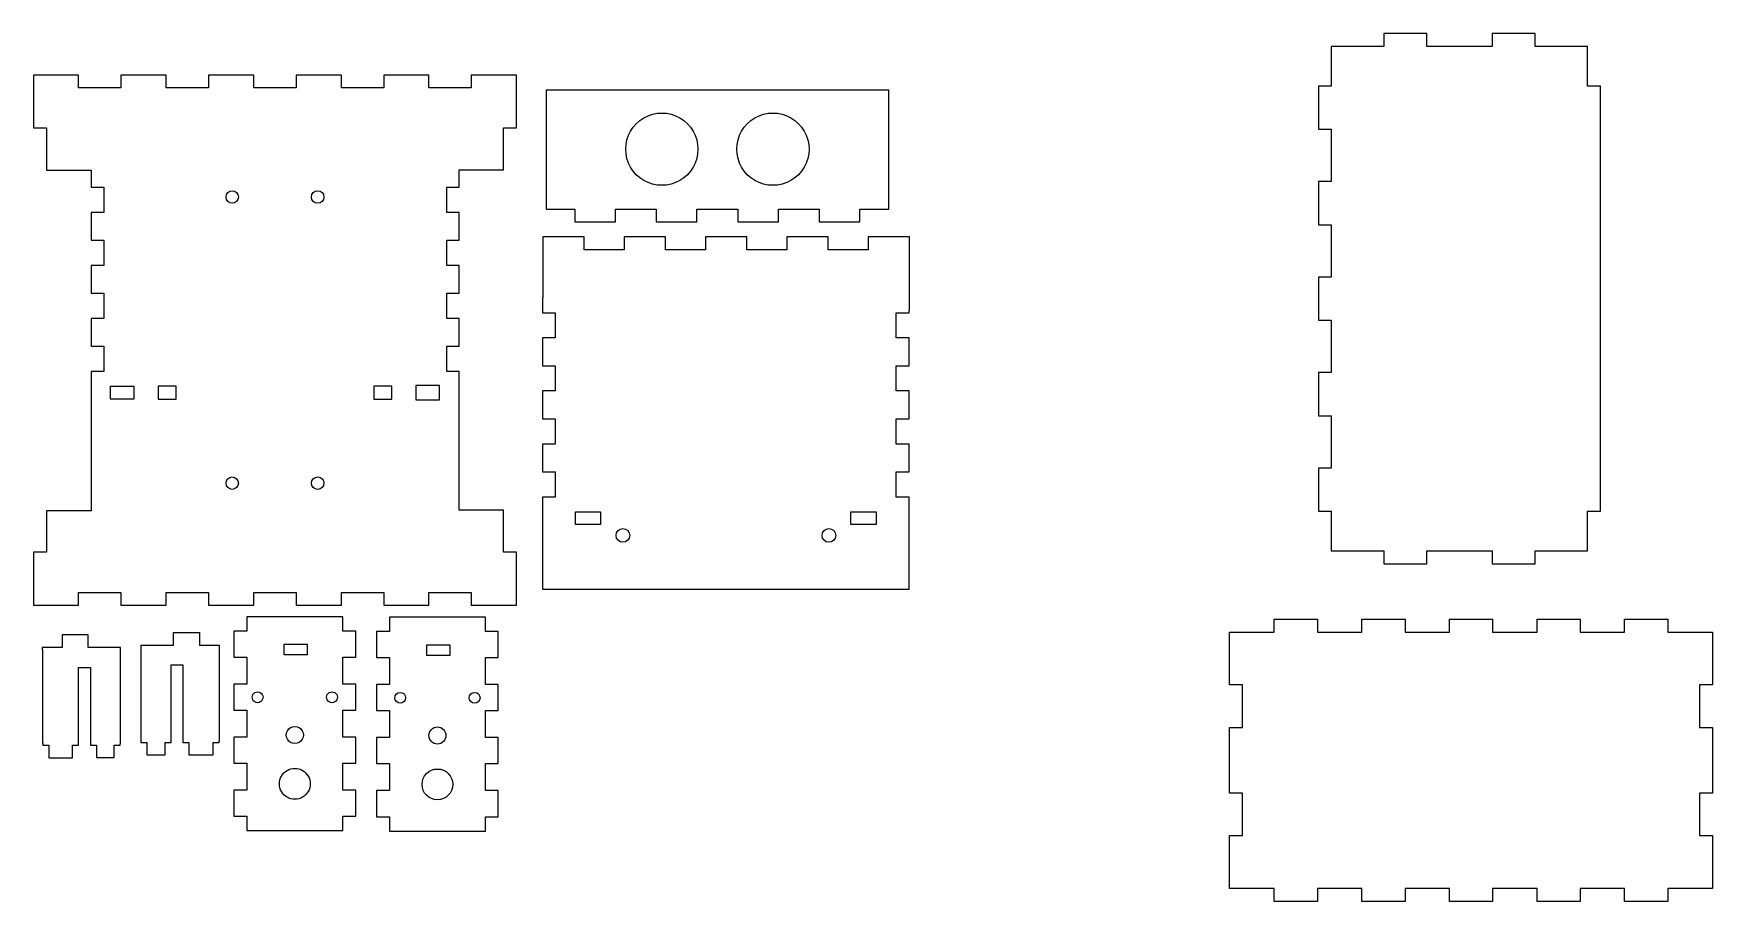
# Model space of a CAD drawing. Extents: x 474 to 867, y 196 to 399.
import ezdxf

# ---------------------------------------------------------------- set-up
doc = ezdxf.new("R2010")
doc.units = 0
doc.layers.get('0').update_dxf_attribs({"linetype": 'CONTINUOUS'})
doc.layers.add('newlayer', color=7, linetype='CONTINUOUS')

msp = doc.modelspace()

# ---------------------------------------------------------------- linework, layer by layer
at = {"color": 7}
for points in [[(629.837464, 372.227134), (629.837464, 372.227134)], [(655.837463, 372.227134), (655.837463, 372.227134)], [(593.559251, 351.692547), (593.559251, 337.431506), (593.435779, 337.431506), (593.435779, 333.974283), (596.443195, 333.974283), (596.443195, 328.065256), (593.435779, 328.065256), (593.435779, 321.574145), (596.443195, 321.574145), (596.443195, 315.665117), (593.435779, 315.665117), (593.435779, 309.174006), (596.443195, 309.174006), (596.443195, 303.264978), (593.435779, 303.264978), (593.435779, 296.773867), (596.443195, 296.773867), (596.443195, 290.864839), (593.435779, 290.864839), (593.435779, 284.417825), (593.435779, 269.327756), (679.248973, 269.327756), (679.248973, 284.417825), (679.248973, 290.864839), (676.250362, 290.864839), (676.250362, 296.773867), (679.248973, 296.773867), (679.248973, 303.264978), (676.250362, 303.264978), (676.250362, 309.174006), (679.248973, 309.174006), (679.248973, 315.665117), (676.250362, 315.665117), (676.250362, 321.574145), (679.248973, 321.574145), (679.248973, 328.065256), (676.250362, 328.065256), (676.250362, 333.974283), (679.248973, 333.974283), (679.248973, 334.494631), (679.345973, 334.494631), (679.345973, 351.692547), (669.688695, 351.692547), (669.688695, 348.693936), (660.340084, 348.693936), (660.340084, 351.692547), (650.638695, 351.692547), (650.638695, 348.693936), (641.298918, 348.693936), (641.298918, 351.692547), (631.597529, 351.692547), (631.597529, 348.693936), (622.257723, 348.693936), (622.257723, 351.692547), (612.556334, 351.692547), (612.556334, 348.693936), (603.216528, 348.693936), (603.216528, 351.692547), (593.559251, 351.692547), (593.559251, 351.692547)], [(601.152807, 287.416436), (607.061806, 287.416436), (607.061806, 284.417825), (601.152807, 284.417825), (601.152807, 287.416436), (601.152807, 287.416436)], [(665.622917, 287.416436), (671.531973, 287.416436), (671.531973, 284.417825), (665.622917, 284.417825), (665.622917, 287.416436), (665.622917, 287.416436)], [(521.227219, 216.231183), (524.22583, 216.231183), (524.22583, 212.862167), (532.524942, 212.862167), (532.524942, 212.870916), (538.43397, 212.870916), (538.43397, 212.862167), (546.733053, 212.862167), (546.733053, 216.231183), (549.731664, 216.231183), (549.731664, 222.3166), (546.733053, 222.3166), (546.733053, 228.631322), (549.731664, 228.631322), (549.731664, 234.716739), (546.733053, 234.716739), (546.733053, 241.031461), (549.731664, 241.031461), (549.731664, 247.116869), (546.733053, 247.116869), (546.733053, 253.431592), (549.731664, 253.431592), (549.731664, 259.517008), (546.733053, 259.517008), (546.733053, 262.859578), (524.22583, 262.859578), (524.22583, 259.517008), (521.227219, 259.517008), (521.227219, 253.431592), (524.22583, 253.431592), (524.22583, 247.116869), (521.227219, 247.116869), (521.227219, 241.031461), (524.22583, 241.031461), (524.22583, 234.716739), (521.227219, 234.716739), (521.227219, 228.631322), (524.22583, 228.631322), (524.22583, 222.3166), (521.227219, 222.3166), (521.227219, 216.231183), (521.227219, 216.231183)], [(554.608836, 216.096732), (557.607447, 216.096732), (557.607447, 212.727704), (565.906559, 212.727704), (565.906559, 212.736509), (571.815587, 212.736509), (571.815587, 212.727704), (580.11467, 212.727704), (580.11467, 216.096732), (583.113281, 216.096732), (583.113281, 222.182149), (580.11467, 222.182149), (580.11467, 228.496872), (583.113281, 228.496872), (583.113281, 234.582288), (580.11467, 234.582288), (580.11467, 240.897011), (583.113281, 240.897011), (583.113281, 246.982427), (580.11467, 246.982427), (580.11467, 253.297149), (583.113281, 253.297149), (583.113281, 259.382566), (580.11467, 259.382566), (580.11467, 262.725136), (557.607447, 262.725136), (557.607447, 259.382566), (554.608836, 259.382566), (554.608836, 253.297149), (557.607447, 253.297149), (557.607447, 246.982427), (554.608836, 246.982427), (554.608836, 240.897011), (557.607447, 240.897011), (557.607447, 234.582288), (554.608836, 234.582288), (554.608836, 228.496872), (557.607447, 228.496872), (557.607447, 222.182149), (554.608836, 222.182149), (554.608836, 216.096732), (554.608836, 216.096732)], [(480.990684, 258.628), (480.990684, 255.629389), (476.369295, 255.629389), (476.369295, 255.153139), (476.413407, 255.153139), (476.413407, 233.201542), (476.369295, 233.201542), (476.369295, 233.192736), (476.475129, 233.192736), (476.475129, 232.787042), (477.88624, 232.787042), (477.88624, 229.885445), (483.416046, 229.885445), (483.416046, 232.787042), (484.827157, 232.787042), (484.827157, 233.192736), (484.827157, 233.28975), (484.827157, 250.990375), (487.675823, 250.990375), (487.675823, 233.192736), (487.675823, 232.82232), (489.086934, 232.82232), (489.086934, 229.920722), (493.223268, 229.920722), (493.223268, 232.82232), (494.634379, 232.82232), (494.634379, 233.131), (494.660908, 233.131), (494.660908, 255.629403), (487.076186, 255.629403), (487.076186, 258.628014), (480.990769, 258.628014), (480.990684, 258.628)], [(513.177451, 259.198159), (513.177451, 256.199548), (517.79884, 256.199548), (517.79884, 255.723298), (517.754729, 255.723298), (517.754729, 233.771701), (517.79884, 233.771701), (517.79884, 233.762896), (517.693007, 233.762896), (517.693007, 233.357201), (516.281896, 233.357201), (516.281896, 230.455601), (510.75209, 230.455601), (510.75209, 233.357201), (509.340979, 233.357201), (509.340979, 233.762896), (509.340979, 233.85991), (509.340979, 251.560535), (506.492312, 251.560535), (506.492312, 233.762896), (506.492312, 233.392479), (505.081201, 233.392479), (505.081201, 230.490879), (500.944868, 230.490879), (500.944868, 233.392479), (499.533757, 233.392479), (499.533757, 233.70116), (499.507228, 233.70116), (499.507228, 256.199562), (507.09195, 256.199562), (507.09195, 259.198173), (513.177367, 259.198173), (513.177451, 259.198159)], [(532.994193, 253.96086), (532.994193, 256.46086), (538.394193, 256.46086), (538.394193, 253.96086), (532.994193, 253.96086)], [(566.375838, 253.826421), (566.375838, 256.326421), (571.775838, 256.326421), (571.775838, 253.826421), (566.375838, 253.826421)], [(526.769436, 245.300865), (526.769436, 245.300865)], [(544.189433, 245.300865), (544.189433, 245.300865)], [(560.151053, 245.166424), (560.151053, 245.166424)], [(577.571078, 245.166424), (577.571078, 245.166424)], [(535.479429, 237.210872), (535.479429, 237.210872)], [(568.861074, 237.076424), (568.861074, 237.076424)], [(535.479429, 227.380858), (535.479429, 227.380858)], [(568.861074, 227.246424), (568.861074, 227.246424)]]:
    msp.add_lwpolyline(points, dxfattribs=at)
for points in [[(612.937468, 372.227134), (612.935299, 375.247473), (614.545385, 378.03931), (617.160714, 379.550106)], [(617.160714, 379.550106), (619.776044, 381.060902), (622.998889, 381.060902), (625.614218, 379.550106)], [(625.614218, 379.550106), (628.229547, 378.03931), (629.839633, 375.247473), (629.837464, 372.227134)], [(638.937467, 372.227134), (638.935298, 375.247473), (640.545384, 378.03931), (643.160713, 379.550106)], [(643.160713, 379.550106), (645.776042, 381.060902), (648.998887, 381.060902), (651.614217, 379.550106)], [(651.614217, 379.550106), (654.229546, 378.03931), (655.839632, 375.247473), (655.837463, 372.227134)], [(617.160714, 364.904162), (614.545385, 366.414958), (612.935299, 369.206795), (612.937468, 372.227134)], [(629.837464, 372.227134), (629.839633, 369.206795), (628.229547, 366.414958), (625.614218, 364.904162)], [(643.160713, 364.904162), (640.545384, 366.414958), (638.935298, 369.206795), (638.937467, 372.227134)], [(655.837463, 372.227134), (655.839632, 369.206795), (654.229546, 366.414958), (651.614217, 364.904162)], [(625.614218, 364.904162), (622.998889, 363.393366), (619.776044, 363.393366), (617.160714, 364.904162)], [(651.614217, 364.904162), (648.998887, 363.393366), (645.776042, 363.393366), (643.160713, 364.904162)], [(525.66842, 243.395463), (525.441246, 243.788607), (525.441246, 244.273125), (525.66842, 244.666269)], [(525.66842, 244.666269), (525.895594, 245.059413), (526.315376, 245.301365), (526.769436, 245.300865)], [(526.769436, 245.300865), (527.223495, 245.301365), (527.643277, 245.059413), (527.870451, 244.666269)], [(527.870451, 244.666269), (528.097625, 244.273125), (528.097625, 243.788607), (527.870451, 243.395463)], [(543.088417, 243.395463), (542.861243, 243.788607), (542.861243, 244.273125), (543.088417, 244.666269)], [(543.088417, 244.666269), (543.315591, 245.059413), (543.735373, 245.301365), (544.189433, 245.300865)], [(544.189433, 245.300865), (544.643493, 245.301365), (545.063275, 245.059413), (545.290449, 244.666269)], [(545.290449, 244.666269), (545.517623, 244.273125), (545.517623, 243.788607), (545.290449, 243.395463)], [(558.881052, 243.896425), (558.881052, 244.597827), (559.44965, 245.166424), (560.151053, 245.166424)], [(560.151053, 242.626426), (559.44965, 242.626426), (558.881052, 243.195023), (558.881052, 243.896425)], [(560.151053, 245.166424), (560.852453, 245.166424), (561.421052, 244.597827), (561.421052, 243.896425)], [(561.421052, 243.896425), (561.421052, 243.195023), (560.852453, 242.626426), (560.151053, 242.626426)], [(576.301077, 243.896425), (576.301077, 244.597827), (576.869676, 245.166424), (577.571078, 245.166424)], [(577.571078, 242.626426), (576.869676, 242.626426), (576.301077, 243.195023), (576.301077, 243.896425)], [(577.571078, 245.166424), (578.272479, 245.166424), (578.841077, 244.597827), (578.841077, 243.896425)], [(578.841077, 243.896425), (578.841077, 243.195023), (578.272479, 242.626426), (577.571078, 242.626426)], [(526.769436, 242.760867), (526.315376, 242.760368), (525.895594, 243.002319), (525.66842, 243.395463)], [(527.870451, 243.395463), (527.643277, 243.002319), (527.223495, 242.760368), (526.769436, 242.760867)], [(544.189433, 242.760867), (543.735373, 242.760368), (543.315591, 243.002319), (543.088417, 243.395463)], [(545.290449, 243.395463), (545.063275, 243.002319), (544.643493, 242.760368), (544.189433, 242.760867)], [(533.746934, 234.210718), (533.389551, 234.829598), (533.389551, 235.592145), (533.746934, 236.211025)], [(533.746934, 236.211025), (534.104318, 236.829905), (534.764771, 237.211062), (535.479429, 237.210872)], [(535.479429, 237.210872), (536.194086, 237.211062), (536.854539, 236.829905), (537.211923, 236.211025)], [(537.211923, 236.211025), (537.569306, 235.592145), (537.569306, 234.829598), (537.211923, 234.210718)], [(566.861074, 235.076424), (566.861074, 236.180993), (567.756504, 237.076424), (568.861074, 237.076424)], [(568.861074, 237.076424), (569.965643, 237.076424), (570.861074, 236.180993), (570.861074, 235.076424)], [(535.479429, 233.210872), (534.764771, 233.210681), (534.104318, 233.591838), (533.746934, 234.210718)], [(537.211923, 234.210718), (536.854539, 233.591838), (536.194086, 233.210681), (535.479429, 233.210872)], [(568.861074, 233.076424), (567.756504, 233.076424), (566.861074, 233.971854), (566.861074, 235.076424)], [(570.861074, 235.076424), (570.861074, 233.971854), (569.965643, 233.076424), (568.861074, 233.076424)], [(532.36094, 221.980582), (531.717649, 223.094566), (531.717649, 224.46715), (532.36094, 225.581135)], [(532.36094, 225.581135), (533.00423, 226.695119), (534.193045, 227.3812), (535.479429, 227.380858)], [(535.479429, 227.380858), (536.765813, 227.3812), (537.954627, 226.695119), (538.597918, 225.581135)], [(538.597918, 225.581135), (539.241209, 224.46715), (539.241209, 223.094566), (538.597918, 221.980582)], [(565.261074, 223.646424), (565.261074, 225.63465), (566.872849, 227.246424), (568.861074, 227.246424)], [(568.861074, 227.246424), (570.849299, 227.246424), (572.461074, 225.63465), (572.461074, 223.646424)], [(535.479429, 220.180858), (534.193045, 220.180516), (533.00423, 220.866597), (532.36094, 221.980582)], [(538.597918, 221.980582), (537.954627, 220.866597), (536.765813, 220.180516), (535.479429, 220.180858)], [(568.861074, 220.046424), (566.872849, 220.046424), (565.261074, 221.658199), (565.261074, 223.646424)], [(572.461074, 223.646424), (572.461074, 221.658199), (570.849299, 220.046424), (568.861074, 220.046424)]]:
    msp.add_open_spline(points, degree=3, dxfattribs=at)
at = {"layer": 'newlayer', "color": 7}
for points in [[(790.375328, 399.260606), (790.375328, 396.261995), (778.089828, 396.261995), (778.089828, 386.97512), (775.091216, 386.97512), (775.091216, 376.885675), (778.089828, 376.885675), (778.089828, 364.635467), (775.091216, 364.635467), (775.091216, 354.546023), (778.089828, 354.546023), (778.089828, 342.304634), (775.091216, 342.304634), (775.091216, 332.215187), (778.089828, 332.215187), (778.089828, 319.973798), (775.091216, 319.973798), (775.091216, 309.884354), (778.089828, 309.884354), (778.089828, 297.642965), (775.091216, 297.642965), (775.091216, 287.553521), (778.089828, 287.553521), (778.089828, 278.257827), (790.375328, 278.257827), (790.375328, 275.259216), (800.464772, 275.259216), (800.464772, 278.257827), (815.713578, 278.257827), (815.713578, 275.259216), (825.803022, 275.259216), (825.803022, 278.257827), (838.088522, 278.257827), (838.088522, 287.553521), (841.087133, 287.553521), (841.087133, 297.642965), (841.087133, 309.884354), (841.087133, 319.973798), (841.087133, 332.215187), (841.087133, 342.304634), (841.087133, 354.546023), (841.087133, 364.635467), (841.087133, 376.885675), (841.087133, 386.97512), (838.088522, 386.97512), (838.088522, 396.261995), (825.803022, 396.261995), (825.803022, 399.260606), (815.713578, 399.260606), (815.713578, 396.261995), (800.464772, 396.261995), (800.464772, 399.260606), (790.375328, 399.260606), (790.375328, 399.260606)], [(474.336195, 389.568889), (474.336195, 377.195208), (477.334806, 377.195208), (477.334806, 367.290972), (487.847584, 367.290972), (487.847584, 363.339861), (490.810917, 363.339861), (490.810917, 357.430833), (487.847584, 357.430833), (487.847584, 350.939722), (490.810917, 350.939722), (490.810917, 345.030694), (487.847584, 345.030694), (487.847584, 338.539583), (490.810917, 338.539583), (490.810917, 332.630556), (487.847584, 332.630556), (487.847584, 326.139444), (490.810917, 326.139444), (490.810917, 320.230417), (487.847584, 320.230417), (487.847584, 287.669028), (477.334806, 287.669028), (477.334806, 277.95), (474.336195, 277.95), (474.336195, 265.5675), (484.88425, 265.5675), (484.88425, 268.566111), (494.797306, 268.566111), (494.797306, 265.5675), (505.380639, 265.5675), (505.380639, 268.566111), (515.293695, 268.566111), (515.293695, 265.5675), (525.885833, 265.5675), (525.885833, 268.566111), (535.790084, 268.566111), (535.790084, 265.5675), (546.382222, 265.5675), (546.382222, 268.566111), (556.295278, 268.566111), (556.295278, 265.5675), (566.887416, 265.5675), (566.887416, 268.566111), (576.791667, 268.566111), (576.791667, 265.5675), (587.339722, 265.5675), (587.339722, 277.95), (584.341111, 277.95), (584.341111, 287.766042), (573.925361, 287.766042), (573.925361, 320.230417), (571.067861, 320.230417), (571.067861, 326.139444), (573.925361, 326.139444), (573.925361, 332.630556), (571.067861, 332.630556), (571.067861, 338.539583), (573.925361, 338.539583), (573.925361, 345.030694), (571.067861, 345.030694), (571.067861, 350.939722), (573.925361, 350.939722), (573.925361, 357.430833), (571.067861, 357.430833), (571.067861, 363.339861), (573.925361, 363.339861), (573.925361, 367.396806), (584.341111, 367.396806), (584.341111, 377.195208), (587.339722, 377.195208), (587.339722, 389.568889), (576.791667, 389.568889), (576.791667, 386.570278), (566.887416, 386.570278), (566.887416, 389.568889), (556.295278, 389.568889), (556.295278, 386.570278), (546.382222, 386.570278), (546.382222, 389.568889), (535.790084, 389.568889), (535.790084, 386.570278), (525.885833, 386.570278), (525.885833, 389.568889), (515.293695, 389.568889), (515.293695, 386.570278), (505.380639, 386.570278), (505.380639, 389.568889), (494.797306, 389.568889), (494.797306, 386.570278), (484.88425, 386.570278), (484.88425, 389.568889), (474.336195, 389.568889), (474.336195, 389.568889)], [(594.285437, 386.068385), (594.285437, 368.85283), (594.285437, 358.21658), (601.041131, 358.21658), (601.041131, 355.217968), (610.557326, 355.217968), (610.557326, 358.21658), (620.099937, 358.21658), (620.099937, 355.217968), (629.616131, 355.217968), (629.616131, 358.21658), (639.15877, 358.21658), (639.15877, 355.217968), (648.68377, 355.217968), (648.68377, 358.21658), (658.217604, 358.21658), (658.217604, 355.217968), (667.742604, 355.217968), (667.742604, 358.21658), (674.489465, 358.21658), (674.489465, 368.85283), (674.489465, 386.068385), (594.285437, 386.068385), (594.285437, 386.068385)], [(522.287959, 361.032773), (522.287959, 361.032773)], [(542.287958, 361.032773), (542.287958, 361.032773)], [(492.22485, 316.729971), (492.22485, 313.837193), (497.860489, 313.837193), (497.860489, 316.729971), (492.22485, 316.729971), (492.22485, 316.729971)], [(503.531378, 316.782888), (503.531378, 313.784277), (507.729434, 313.784277), (507.729434, 316.782888), (503.531378, 316.782888), (503.531378, 316.782888)], [(553.965505, 316.782888), (553.965505, 313.784277), (558.163561, 313.784277), (558.163561, 316.782888), (553.965505, 316.782888), (553.965505, 316.782888)], [(563.834449, 316.985735), (563.834449, 313.581429), (569.364255, 313.581429), (569.364255, 316.985735), (563.834449, 316.985735), (563.834449, 316.985735)], [(522.287959, 294.103613), (522.287959, 294.103613)], [(542.287958, 294.103613), (542.287958, 294.103613)], [(613.875892, 281.89), (613.875892, 281.89)], [(662.105892, 281.89), (662.105892, 281.89)], [(754.292426, 211.657115), (757.29242, 211.657115), (757.29242, 221.567114), (754.292426, 221.567114), (754.292426, 236.990448), (757.29242, 236.990448), (757.29242, 246.900447), (754.292426, 246.900447), (754.292426, 259.278782), (764.747433, 259.278782), (764.747433, 262.278781), (774.837442, 262.278781), (774.837442, 259.278782), (785.247435, 259.278782), (785.247435, 262.278781), (795.337444, 262.278781), (795.337444, 259.278782), (805.747436, 259.278782), (805.747436, 262.278781), (815.837417, 262.278781), (815.837417, 259.278782), (826.247437, 259.278782), (826.247437, 262.278781), (836.337418, 262.278781), (836.337418, 259.278782), (846.747439, 259.278782), (846.747439, 262.278781), (856.837419, 262.278781), (856.837419, 259.278782), (867.292426, 259.278782), (867.292426, 246.900447), (864.292432, 246.900447), (864.292432, 236.990448), (867.292426, 236.990448), (867.292426, 221.567114), (864.292432, 221.567114), (864.292432, 211.657115), (867.292426, 211.657115), (867.292426, 199.27878), (856.837419, 199.27878), (856.837419, 196.278781), (846.747439, 196.278781), (846.747439, 199.27878), (836.337418, 199.27878), (836.337418, 196.278781), (826.247437, 196.278781), (826.247437, 199.27878), (815.837417, 199.27878), (815.837417, 196.278781), (805.747436, 196.278781), (805.747436, 199.27878), (795.337444, 199.27878), (795.337444, 196.278781), (785.247435, 196.278781), (785.247435, 199.27878), (774.837442, 199.27878), (774.837442, 196.278781), (764.747433, 196.278781), (764.747433, 199.27878), (754.292426, 199.27878), (754.292426, 211.657115)]]:
    msp.add_lwpolyline(points, dxfattribs=at)
for points in [[(519.387958, 361.032773), (519.387958, 361.833591), (520.037146, 362.482774), (520.837959, 362.482774)], [(520.837959, 362.482774), (521.638772, 362.482774), (522.287959, 361.833591), (522.287959, 361.032773)], [(539.387958, 361.032773), (539.387958, 361.833591), (540.037146, 362.482774), (540.837958, 362.482774)], [(540.837958, 362.482774), (541.638771, 362.482774), (542.287958, 361.833591), (542.287958, 361.032773)], [(520.837959, 359.582773), (520.037146, 359.582773), (519.387958, 360.231964), (519.387958, 361.032773)], [(522.287959, 361.032773), (522.287959, 360.231964), (521.638772, 359.582773), (520.837959, 359.582773)], [(540.837958, 359.582773), (540.037146, 359.582773), (539.387958, 360.231964), (539.387958, 361.032773)], [(542.287958, 361.032773), (542.287958, 360.231964), (541.638771, 359.582773), (540.837958, 359.582773)], [(519.387958, 294.103613), (519.387958, 294.90443), (520.037146, 295.553613), (520.837959, 295.553613)], [(520.837959, 295.553613), (521.638772, 295.553613), (522.287959, 294.90443), (522.287959, 294.103613)], [(539.387958, 294.103613), (539.387958, 294.90443), (540.037146, 295.553613), (540.837958, 295.553613)], [(540.837958, 295.553613), (541.638771, 295.553613), (542.287958, 294.90443), (542.287958, 294.103613)], [(520.837959, 292.653612), (520.037146, 292.653612), (519.387958, 293.302803), (519.387958, 294.103613)], [(522.287959, 294.103613), (522.287959, 293.302803), (521.638772, 292.653612), (520.837959, 292.653612)], [(540.837958, 292.653612), (540.037146, 292.653612), (539.387958, 293.302803), (539.387958, 294.103613)], [(542.287958, 294.103613), (542.287958, 293.302803), (541.638771, 292.653612), (540.837958, 292.653612)], [(610.675888, 281.89), (610.675888, 282.773657), (611.392252, 283.49), (612.27589, 283.49)], [(612.27589, 283.49), (613.159556, 283.49), (613.875892, 282.773657), (613.875892, 281.89)], [(658.905887, 281.89), (658.905887, 282.773657), (659.622224, 283.49), (660.50589, 283.49)], [(660.50589, 283.49), (661.389556, 283.49), (662.105892, 282.773657), (662.105892, 281.89)], [(612.27589, 280.29), (611.392252, 280.29), (610.675888, 281.006346), (610.675888, 281.89)], [(613.875892, 281.89), (613.875892, 281.006346), (613.159556, 280.29), (612.27589, 280.29)], [(660.50589, 280.29), (659.622224, 280.29), (658.905887, 281.006346), (658.905887, 281.89)], [(662.105892, 281.89), (662.105892, 281.006346), (661.389556, 280.29), (660.50589, 280.29)]]:
    msp.add_open_spline(points, degree=3, dxfattribs=at)

doc.saveas('drawing.dxf')
